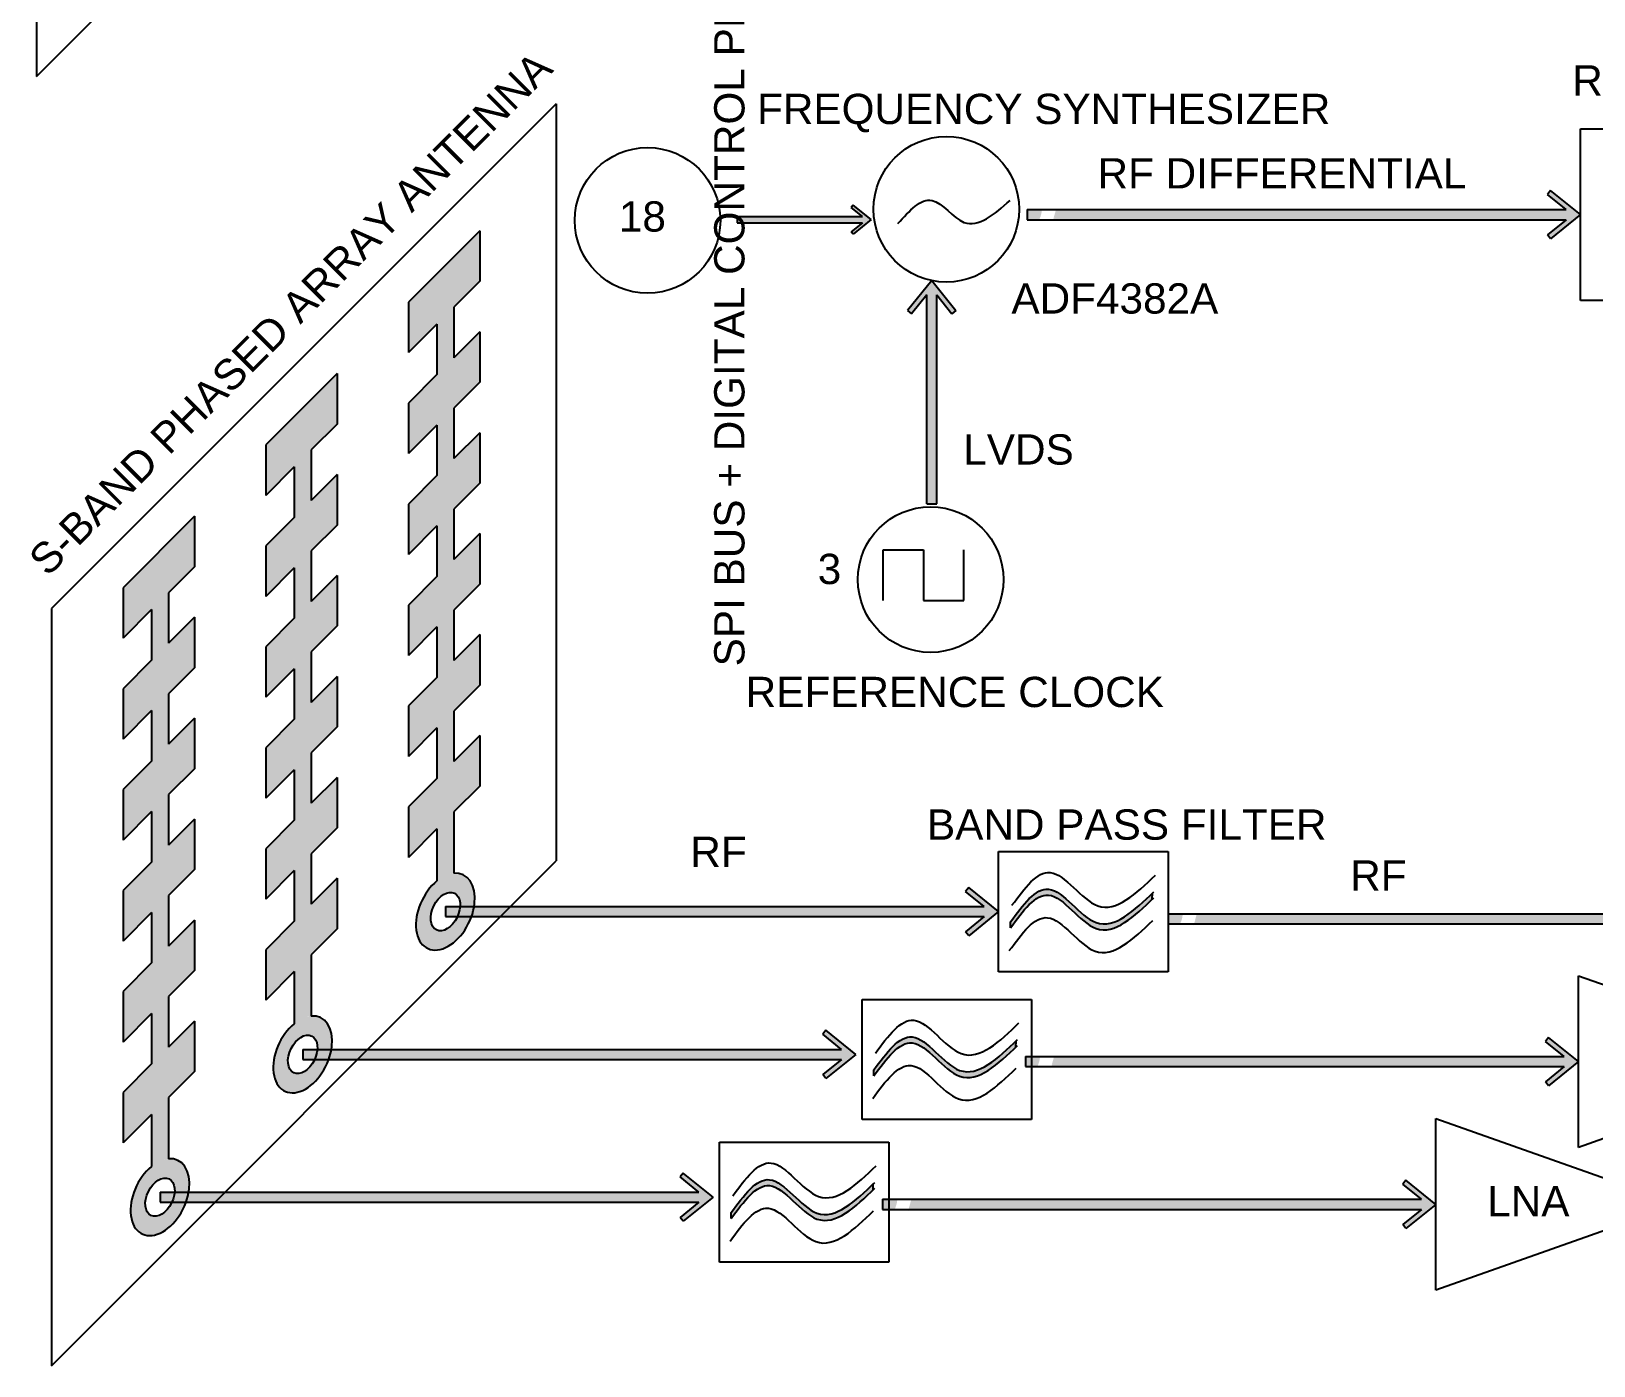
# Model space of a CAD drawing. Header units: millimetres. Extents: x 1966 to 5966, y 1587 to 4387.
# Drawn here: x 2340.7 to 2675.1, y 3259.2 to 3544.8 of the extents above; entities that cross this region are included whole.
import ezdxf

# ---------------------------------------------------------------- set-up
doc = ezdxf.new("R2010")
doc.units = ezdxf.units.MM
doc.layers.add('Part Number', color=10, linetype='Continuous')
doc.layers.add('Protocol', color=210, linetype='Continuous')
doc.styles.get("Standard").update_dxf_attribs({"font": 'arial.ttf'})

msp = doc.modelspace()

# ---------------------------------------------------------------- hatches: boundary and pattern name
h = msp.add_hatch(color=256)
h.dxf.hatch_style = 1
h.paths.add_polyline_path([(2669.24, 3504.46), (2665.21, 3501.21), (2665.89, 3500.37), (2672.3, 3505.54), (2665.89, 3510.7), (2665.21, 3509.86), (2669.24, 3506.62), (2567.86, 3506.62), (2565.7, 3504.46)])
edge = h.paths.add_edge_path()
edge.add_ellipse((2553.89, 3505.54), major_axis=(3.86, 7.85), ratio=0.636095, start_angle=279.8196, end_angle=294.9189, ccw=False)
edge.add_line((2559.47, 3504.46), (2565.7, 3504.46))
edge.add_line((2565.7, 3504.46), (2567.86, 3506.62))
edge.add_line((2567.86, 3506.62), (2560.05, 3506.62))
edge = h.paths.add_edge_path()
edge.add_line((2553.89, 3506.62), (2553.89, 3504.46))
edge.add_line((2553.89, 3504.46), (2556.46, 3504.46))
edge.add_ellipse((2553.89, 3505.54), major_axis=(1.93, 3.92), ratio=0.636095, start_angle=272.1348, end_angle=302.6038)
edge.add_line((2557.04, 3506.62), (2553.89, 3506.62))
h = msp.add_hatch(color=256)
h.dxf.hatch_style = 1
h.paths.add_polyline_path([(2491.82, 3503.82), (2518.63, 3503.82), (2516.21, 3501.87), (2516.62, 3501.37), (2520.46, 3504.47), (2516.62, 3507.57), (2516.21, 3507.06), (2518.63, 3505.12), (2491.82, 3505.12)])
h = msp.add_hatch(color=256)
h.dxf.hatch_style = 1
edge = h.paths.add_edge_path()
edge.add_line((2406.16, 3374.33), (2406.16, 3385.13))
edge.add_line((2406.16, 3385.13), (2400.61, 3379.58))
edge.add_line((2400.61, 3379.58), (2400.61, 3390.38))
edge.add_line((2400.61, 3390.38), (2406.16, 3395.93))
edge.add_line((2406.16, 3395.93), (2406.16, 3406.73))
edge.add_line((2406.16, 3406.73), (2400.61, 3401.18))
edge.add_line((2400.61, 3401.18), (2400.61, 3411.98))
edge.add_line((2400.61, 3411.98), (2406.16, 3417.53))
edge.add_line((2406.16, 3417.53), (2406.16, 3428.33))
edge.add_line((2406.16, 3428.33), (2400.61, 3422.78))
edge.add_line((2400.61, 3422.78), (2400.61, 3433.58))
edge.add_line((2400.61, 3433.58), (2406.16, 3439.13))
edge.add_line((2406.16, 3439.13), (2406.16, 3449.93))
edge.add_line((2406.16, 3449.93), (2400.61, 3444.38))
edge.add_line((2400.61, 3444.38), (2400.61, 3455.18))
edge.add_line((2400.61, 3455.18), (2406.16, 3460.73))
edge.add_line((2406.16, 3460.73), (2406.16, 3471.53))
edge.add_line((2406.16, 3471.53), (2390.89, 3456.26))
edge.add_line((2390.89, 3456.26), (2390.89, 3445.46))
edge.add_line((2390.89, 3445.46), (2397, 3451.57))
edge.add_line((2397, 3451.57), (2397, 3440.77))
edge.add_line((2397, 3440.77), (2390.89, 3434.66))
edge.add_line((2390.89, 3434.66), (2390.89, 3423.86))
edge.add_line((2390.89, 3423.86), (2397, 3429.97))
edge.add_line((2397, 3429.97), (2397, 3419.17))
edge.add_line((2397, 3419.17), (2390.89, 3413.06))
edge.add_line((2390.89, 3413.06), (2390.89, 3402.26))
edge.add_line((2390.89, 3402.26), (2397, 3408.37))
edge.add_line((2397, 3408.37), (2397, 3397.57))
edge.add_line((2397, 3397.57), (2390.89, 3391.46))
edge.add_line((2390.89, 3391.46), (2390.89, 3380.66))
edge.add_line((2390.89, 3380.66), (2397, 3386.77))
edge.add_line((2397, 3386.77), (2397, 3375.97))
edge.add_line((2397, 3375.97), (2390.89, 3369.86))
edge.add_line((2390.89, 3369.86), (2390.89, 3359.06))
edge.add_line((2390.89, 3359.06), (2397, 3365.17))
edge.add_line((2397, 3365.17), (2397, 3354.37))
edge.add_line((2397, 3354.37), (2390.89, 3348.26))
edge.add_line((2390.89, 3348.26), (2390.89, 3337.46))
edge.add_line((2390.89, 3337.46), (2397, 3343.57))
edge.add_line((2397, 3343.57), (2397, 3332.43))
edge.add_ellipse((2398.8, 3325.86), major_axis=(3.86, 7.85), ratio=0.636095, start_angle=54.3521, end_angle=287.3693)
edge.add_line((2404.72, 3325.86), (2401.76, 3325.86))
edge.add_ellipse((2398.8, 3325.86), major_axis=(1.93, 3.92), ratio=0.636095, start_angle=0, end_angle=287.3693, ccw=False)
edge.add_ellipse((2398.8, 3325.86), major_axis=(1.93, 3.92), ratio=0.636095, start_angle=287.3693, end_angle=360, ccw=False)
edge.add_line((2401.76, 3325.86), (2404.72, 3325.86))
edge.add_ellipse((2398.8, 3325.86), major_axis=(3.86, 7.85), ratio=0.636095, start_angle=287.3693, end_angle=381.06)
edge.add_line((2400.61, 3334.06), (2400.61, 3347.18))
edge.add_line((2400.61, 3347.18), (2406.16, 3352.73))
edge.add_line((2406.16, 3352.73), (2406.16, 3363.53))
edge.add_line((2406.16, 3363.53), (2400.61, 3357.98))
edge.add_line((2400.61, 3357.98), (2400.61, 3368.78))
edge.add_line((2400.61, 3368.78), (2406.16, 3374.33))
edge = h.paths.add_edge_path()
edge.add_line((2436.71, 3383.28), (2436.71, 3394.08))
edge.add_line((2436.71, 3394.08), (2431.16, 3388.53))
edge.add_line((2431.16, 3388.53), (2431.16, 3399.33))
edge.add_line((2431.16, 3399.33), (2436.71, 3404.88))
edge.add_line((2436.71, 3404.88), (2436.71, 3415.68))
edge.add_line((2436.71, 3415.68), (2431.16, 3410.13))
edge.add_line((2431.16, 3410.13), (2431.16, 3420.93))
edge.add_line((2431.16, 3420.93), (2436.71, 3426.48))
edge.add_line((2436.71, 3426.48), (2436.71, 3437.28))
edge.add_line((2436.71, 3437.28), (2431.16, 3431.73))
edge.add_line((2431.16, 3431.73), (2431.16, 3442.53))
edge.add_line((2431.16, 3442.53), (2436.71, 3448.08))
edge.add_line((2436.71, 3448.08), (2436.71, 3458.88))
edge.add_line((2436.71, 3458.88), (2431.16, 3453.33))
edge.add_line((2431.16, 3453.33), (2431.16, 3464.13))
edge.add_line((2431.16, 3464.13), (2436.71, 3469.68))
edge.add_line((2436.71, 3469.68), (2436.71, 3480.48))
edge.add_line((2436.71, 3480.48), (2431.16, 3474.93))
edge.add_line((2431.16, 3474.93), (2431.16, 3485.73))
edge.add_line((2431.16, 3485.73), (2436.71, 3491.28))
edge.add_line((2436.71, 3491.28), (2436.71, 3502.08))
edge.add_line((2436.71, 3502.08), (2421.43, 3486.81))
edge.add_line((2421.43, 3486.81), (2421.43, 3476.01))
edge.add_line((2421.43, 3476.01), (2427.54, 3482.12))
edge.add_line((2427.54, 3482.12), (2427.54, 3471.32))
edge.add_line((2427.54, 3471.32), (2421.43, 3465.21))
edge.add_line((2421.43, 3465.21), (2421.43, 3454.41))
edge.add_line((2421.43, 3454.41), (2427.54, 3460.52))
edge.add_line((2427.54, 3460.52), (2427.54, 3449.72))
edge.add_line((2427.54, 3449.72), (2421.43, 3443.61))
edge.add_line((2421.43, 3443.61), (2421.43, 3432.81))
edge.add_line((2421.43, 3432.81), (2427.54, 3438.92))
edge.add_line((2427.54, 3438.92), (2427.54, 3428.12))
edge.add_line((2427.54, 3428.12), (2421.43, 3422.01))
edge.add_line((2421.43, 3422.01), (2421.43, 3411.21))
edge.add_line((2421.43, 3411.21), (2427.54, 3417.32))
edge.add_line((2427.54, 3417.32), (2427.54, 3406.52))
edge.add_line((2427.54, 3406.52), (2421.43, 3400.41))
edge.add_line((2421.43, 3400.41), (2421.43, 3389.61))
edge.add_line((2421.43, 3389.61), (2427.54, 3395.72))
edge.add_line((2427.54, 3395.72), (2427.54, 3384.92))
edge.add_line((2427.54, 3384.92), (2421.43, 3378.81))
edge.add_line((2421.43, 3378.81), (2421.43, 3368.01))
edge.add_line((2421.43, 3368.01), (2427.54, 3374.12))
edge.add_line((2427.54, 3374.12), (2427.54, 3362.97))
edge.add_ellipse((2429.35, 3356.41), major_axis=(3.86, 7.85), ratio=0.636095, start_angle=54.3521, end_angle=287.3693)
edge.add_line((2435.26, 3356.41), (2432.31, 3356.41))
edge.add_ellipse((2429.35, 3356.41), major_axis=(1.93, 3.92), ratio=0.636095, start_angle=0, end_angle=287.3693, ccw=False)
edge.add_ellipse((2429.35, 3356.41), major_axis=(1.93, 3.92), ratio=0.636095, start_angle=287.3693, end_angle=360, ccw=False)
edge.add_line((2432.31, 3356.41), (2435.26, 3356.41))
edge.add_ellipse((2429.35, 3356.41), major_axis=(3.86, 7.85), ratio=0.636095, start_angle=287.3693, end_angle=381.06)
edge.add_line((2431.16, 3364.61), (2431.16, 3377.73))
edge.add_line((2431.16, 3377.73), (2436.71, 3383.28))
h = msp.add_hatch(color=256)
h.dxf.hatch_style = 1
h.paths.add_polyline_path([(2534.53, 3488.37), (2537.77, 3484.34), (2538.61, 3485.02), (2533.45, 3491.43), (2528.28, 3485.02), (2529.12, 3484.34), (2532.37, 3488.37), (2532.37, 3443.68), (2534.53, 3443.68)])
h = msp.add_hatch(color=256)
h.dxf.hatch_style = 1
edge = h.paths.add_edge_path()
edge.add_line((2370.06, 3338.24), (2375.61, 3343.79))
edge.add_line((2375.61, 3343.79), (2375.61, 3354.59))
edge.add_line((2375.61, 3354.59), (2370.06, 3349.04))
edge.add_line((2370.06, 3349.04), (2370.06, 3359.84))
edge.add_line((2370.06, 3359.84), (2375.61, 3365.39))
edge.add_line((2375.61, 3365.39), (2375.61, 3376.19))
edge.add_line((2375.61, 3376.19), (2370.06, 3370.64))
edge.add_line((2370.06, 3370.64), (2370.06, 3381.44))
edge.add_line((2370.06, 3381.44), (2375.61, 3386.99))
edge.add_line((2375.61, 3386.99), (2375.61, 3397.79))
edge.add_line((2375.61, 3397.79), (2370.06, 3392.24))
edge.add_line((2370.06, 3392.24), (2370.06, 3403.04))
edge.add_line((2370.06, 3403.04), (2375.61, 3408.59))
edge.add_line((2375.61, 3408.59), (2375.61, 3419.39))
edge.add_line((2375.61, 3419.39), (2370.06, 3413.84))
edge.add_line((2370.06, 3413.84), (2370.06, 3424.64))
edge.add_line((2370.06, 3424.64), (2375.61, 3430.19))
edge.add_line((2375.61, 3430.19), (2375.61, 3440.99))
edge.add_line((2375.61, 3440.99), (2360.34, 3425.71))
edge.add_line((2360.34, 3425.71), (2360.34, 3414.91))
edge.add_line((2360.34, 3414.91), (2366.45, 3421.02))
edge.add_line((2366.45, 3421.02), (2366.45, 3410.22))
edge.add_line((2366.45, 3410.22), (2360.34, 3404.11))
edge.add_line((2360.34, 3404.11), (2360.34, 3393.31))
edge.add_line((2360.34, 3393.31), (2366.45, 3399.42))
edge.add_line((2366.45, 3399.42), (2366.45, 3388.62))
edge.add_line((2366.45, 3388.62), (2360.34, 3382.51))
edge.add_line((2360.34, 3382.51), (2360.34, 3371.71))
edge.add_line((2360.34, 3371.71), (2366.45, 3377.82))
edge.add_line((2366.45, 3377.82), (2366.45, 3367.02))
edge.add_line((2366.45, 3367.02), (2360.34, 3360.91))
edge.add_line((2360.34, 3360.91), (2360.34, 3350.11))
edge.add_line((2360.34, 3350.11), (2366.45, 3356.22))
edge.add_line((2366.45, 3356.22), (2366.45, 3345.42))
edge.add_line((2366.45, 3345.42), (2360.34, 3339.31))
edge.add_line((2360.34, 3339.31), (2360.34, 3328.51))
edge.add_line((2360.34, 3328.51), (2366.45, 3334.62))
edge.add_line((2366.45, 3334.62), (2366.45, 3323.82))
edge.add_line((2366.45, 3323.82), (2360.34, 3317.71))
edge.add_line((2360.34, 3317.71), (2360.34, 3306.91))
edge.add_line((2360.34, 3306.91), (2366.45, 3313.02))
edge.add_line((2366.45, 3313.02), (2366.45, 3301.88))
edge.add_ellipse((2368.26, 3295.31), major_axis=(3.86, 7.85), ratio=0.636095, start_angle=54.3521, end_angle=287.3693)
edge.add_line((2374.17, 3295.31), (2371.21, 3295.31))
edge.add_ellipse((2368.26, 3295.31), major_axis=(1.93, 3.92), ratio=0.636095, start_angle=0, end_angle=287.3693, ccw=False)
edge.add_ellipse((2368.26, 3295.31), major_axis=(1.93, 3.92), ratio=0.636095, start_angle=287.3693, end_angle=360, ccw=False)
edge.add_line((2371.21, 3295.31), (2374.17, 3295.31))
edge.add_ellipse((2368.26, 3295.31), major_axis=(3.86, 7.85), ratio=0.636095, start_angle=287.3693, end_angle=381.06)
edge.add_line((2370.06, 3303.52), (2370.06, 3316.64))
edge.add_line((2370.06, 3316.64), (2375.61, 3322.19))
edge.add_line((2375.61, 3322.19), (2375.61, 3332.99))
edge.add_line((2375.61, 3332.99), (2370.06, 3327.44))
edge.add_line((2370.06, 3327.44), (2370.06, 3338.24))
edge = h.paths.add_edge_path()
edge.add_line((2390.89, 3348.26), (2390.89, 3337.46))
edge.add_line((2390.89, 3337.46), (2397, 3343.57))
edge.add_line((2397, 3343.57), (2397, 3332.43))
edge.add_ellipse((2398.8, 3325.86), major_axis=(3.86, 7.85), ratio=0.636095, start_angle=54.3521, end_angle=287.3693)
edge.add_line((2404.72, 3325.86), (2401.76, 3325.86))
edge.add_ellipse((2398.8, 3325.86), major_axis=(1.93, 3.92), ratio=0.636095, start_angle=0, end_angle=287.3693, ccw=False)
edge.add_ellipse((2398.8, 3325.86), major_axis=(1.93, 3.92), ratio=0.636095, start_angle=287.3693, end_angle=360, ccw=False)
edge.add_line((2401.76, 3325.86), (2404.72, 3325.86))
edge.add_ellipse((2398.8, 3325.86), major_axis=(3.86, 7.85), ratio=0.636095, start_angle=287.3693, end_angle=381.06)
edge.add_line((2400.61, 3334.06), (2400.61, 3347.18))
edge.add_line((2400.61, 3347.18), (2406.16, 3352.73))
edge.add_line((2406.16, 3352.73), (2406.16, 3363.53))
edge.add_line((2406.16, 3363.53), (2400.61, 3357.98))
edge.add_line((2400.61, 3357.98), (2400.61, 3368.78))
edge.add_line((2400.61, 3368.78), (2406.16, 3374.33))
edge.add_line((2406.16, 3374.33), (2406.16, 3385.13))
edge.add_line((2406.16, 3385.13), (2400.61, 3379.58))
edge.add_line((2400.61, 3379.58), (2400.61, 3390.38))
edge.add_line((2400.61, 3390.38), (2406.16, 3395.93))
edge.add_line((2406.16, 3395.93), (2406.16, 3406.73))
edge.add_line((2406.16, 3406.73), (2400.61, 3401.18))
edge.add_line((2400.61, 3401.18), (2400.61, 3411.98))
edge.add_line((2400.61, 3411.98), (2406.16, 3417.53))
edge.add_line((2406.16, 3417.53), (2406.16, 3428.33))
edge.add_line((2406.16, 3428.33), (2400.61, 3422.78))
edge.add_line((2400.61, 3422.78), (2400.61, 3433.58))
edge.add_line((2400.61, 3433.58), (2406.16, 3439.13))
edge.add_line((2406.16, 3439.13), (2406.16, 3449.93))
edge.add_line((2406.16, 3449.93), (2400.61, 3444.38))
edge.add_line((2400.61, 3444.38), (2400.61, 3455.18))
edge.add_line((2400.61, 3455.18), (2406.16, 3460.73))
edge.add_line((2406.16, 3460.73), (2406.16, 3471.53))
edge.add_line((2406.16, 3471.53), (2390.89, 3456.26))
edge.add_line((2390.89, 3456.26), (2390.89, 3445.46))
edge.add_line((2390.89, 3445.46), (2397, 3451.57))
edge.add_line((2397, 3451.57), (2397, 3440.77))
edge.add_line((2397, 3440.77), (2390.89, 3434.66))
edge.add_line((2390.89, 3434.66), (2390.89, 3423.86))
edge.add_line((2390.89, 3423.86), (2397, 3429.97))
edge.add_line((2397, 3429.97), (2397, 3419.17))
edge.add_line((2397, 3419.17), (2390.89, 3413.06))
edge.add_line((2390.89, 3413.06), (2390.89, 3402.26))
edge.add_line((2390.89, 3402.26), (2397, 3408.37))
edge.add_line((2397, 3408.37), (2397, 3397.57))
edge.add_line((2397, 3397.57), (2390.89, 3391.46))
edge.add_line((2390.89, 3391.46), (2390.89, 3380.66))
edge.add_line((2390.89, 3380.66), (2397, 3386.77))
edge.add_line((2397, 3386.77), (2397, 3375.97))
edge.add_line((2397, 3375.97), (2390.89, 3369.86))
edge.add_line((2390.89, 3369.86), (2390.89, 3359.06))
edge.add_line((2390.89, 3359.06), (2397, 3365.17))
edge.add_line((2397, 3365.17), (2397, 3354.37))
edge.add_line((2397, 3354.37), (2390.89, 3348.26))
h = msp.add_hatch(color=256)
h.dxf.hatch_style = 1
edge = h.paths.add_edge_path()
edge.add_spline(control_points=[(2550.28, 3352.92), (2552.97, 3356.58), (2558.76, 3364.45), (2568.8, 3347.99), (2576.57, 3355.16), (2580.64, 3359.05)], knot_values=[0, 0, 0, 0, 357.115738, 767.845973, 1217.940205, 1217.940205, 1217.940205, 1217.940205], degree=3, periodic=0)
edge.add_line((2580.64, 3359.05), (2580.7, 3360.37))
edge.add_spline(control_points=[(2580.7, 3360.37), (2576.61, 3356.46), (2568.82, 3349.23), (2558.76, 3365.72), (2552.97, 3357.85), (2550.28, 3354.19)], knot_values=[0, 0, 0, 0, 452.11498, 862.845214, 1219.960953, 1219.960953, 1219.960953, 1219.960953], degree=3, periodic=0)
edge.add_line((2550.28, 3354.19), (2550.28, 3352.92))
h = msp.add_hatch(color=256)
h.dxf.hatch_style = 1
h.paths.add_polyline_path([(2544.69, 3355.33), (2540.67, 3352.08), (2541.35, 3351.24), (2547.75, 3356.41), (2541.35, 3361.57), (2540.67, 3360.73), (2544.69, 3357.49), (2443.31, 3357.49), (2441.15, 3355.33)])
edge = h.paths.add_edge_path()
edge.add_ellipse((2429.35, 3356.41), major_axis=(3.86, 7.85), ratio=0.636095, start_angle=279.8196, end_angle=294.9189, ccw=False)
edge.add_line((2434.92, 3355.33), (2441.15, 3355.33))
edge.add_line((2441.15, 3355.33), (2443.31, 3357.49))
edge.add_line((2443.31, 3357.49), (2435.5, 3357.49))
edge = h.paths.add_edge_path()
edge.add_line((2429.35, 3357.49), (2429.35, 3355.33))
edge.add_line((2429.35, 3355.33), (2431.91, 3355.33))
edge.add_ellipse((2429.35, 3356.41), major_axis=(1.93, 3.92), ratio=0.636095, start_angle=272.1348, end_angle=302.6038)
edge.add_line((2432.49, 3357.49), (2429.35, 3357.49))
h = msp.add_hatch(color=256)
h.dxf.hatch_style = 1
h.paths.add_polyline_path([(2699.38, 3353.78), (2695.35, 3350.54), (2696.03, 3349.7), (2702.44, 3354.86), (2696.03, 3360.03), (2695.35, 3359.19), (2699.38, 3355.94), (2598, 3355.94), (2595.84, 3353.78)])
edge = h.paths.add_edge_path()
edge.add_ellipse((2584.04, 3354.86), major_axis=(3.86, 7.85), ratio=0.636095, start_angle=279.8196, end_angle=294.9189, ccw=False)
edge.add_line((2589.61, 3353.78), (2595.84, 3353.78))
edge.add_line((2595.84, 3353.78), (2598, 3355.94))
edge.add_line((2598, 3355.94), (2590.19, 3355.94))
edge = h.paths.add_edge_path()
edge.add_line((2584.04, 3355.94), (2584.04, 3353.78))
edge.add_line((2584.04, 3353.78), (2586.6, 3353.78))
edge.add_ellipse((2584.04, 3354.86), major_axis=(1.93, 3.92), ratio=0.636095, start_angle=272.1348, end_angle=302.6038)
edge.add_line((2587.18, 3355.94), (2584.04, 3355.94))
h = msp.add_hatch(color=256)
h.dxf.hatch_style = 1
edge = h.paths.add_edge_path()
edge.add_spline(control_points=[(2521.07, 3321.29), (2523.76, 3324.95), (2529.55, 3332.82), (2539.59, 3316.36), (2547.36, 3323.53), (2551.43, 3327.42)], knot_values=[0, 0, 0, 0, 357.115738, 767.845973, 1217.940205, 1217.940205, 1217.940205, 1217.940205], degree=3, periodic=0)
edge.add_line((2551.43, 3327.42), (2551.49, 3328.74))
edge.add_spline(control_points=[(2551.49, 3328.74), (2547.4, 3324.84), (2539.61, 3317.61), (2529.55, 3334.09), (2523.76, 3326.22), (2521.07, 3322.56)], knot_values=[0, 0, 0, 0, 452.11498, 862.845214, 1219.960953, 1219.960953, 1219.960953, 1219.960953], degree=3, periodic=0)
edge.add_line((2521.07, 3322.56), (2521.07, 3321.29))
h = msp.add_hatch(color=256)
h.dxf.hatch_style = 1
h.paths.add_polyline_path([(2514.15, 3324.78), (2510.12, 3321.54), (2510.8, 3320.69), (2517.21, 3325.86), (2510.8, 3331.02), (2510.12, 3330.18), (2514.15, 3326.94), (2412.76, 3326.94), (2410.6, 3324.78)])
edge = h.paths.add_edge_path()
edge.add_ellipse((2398.8, 3325.86), major_axis=(3.86, 7.85), ratio=0.636095, start_angle=279.8196, end_angle=294.9189, ccw=False)
edge.add_line((2404.38, 3324.78), (2410.6, 3324.78))
edge.add_line((2410.6, 3324.78), (2412.76, 3326.94))
edge.add_line((2412.76, 3326.94), (2404.95, 3326.94))
edge = h.paths.add_edge_path()
edge.add_line((2398.8, 3326.94), (2398.8, 3324.78))
edge.add_line((2398.8, 3324.78), (2401.37, 3324.78))
edge.add_ellipse((2398.8, 3325.86), major_axis=(1.93, 3.92), ratio=0.636095, start_angle=272.1348, end_angle=302.6038)
edge.add_line((2401.94, 3326.94), (2398.8, 3326.94))
h = msp.add_hatch(color=256)
h.dxf.hatch_style = 1
h.paths.add_polyline_path([(2668.83, 3323.24), (2664.81, 3319.99), (2665.48, 3319.15), (2671.89, 3324.32), (2665.48, 3329.48), (2664.81, 3328.64), (2668.83, 3325.4), (2567.45, 3325.4), (2565.29, 3323.24)])
edge = h.paths.add_edge_path()
edge.add_ellipse((2553.49, 3324.32), major_axis=(3.86, 7.85), ratio=0.636095, start_angle=279.8196, end_angle=294.9189, ccw=False)
edge.add_line((2559.06, 3323.24), (2565.29, 3323.24))
edge.add_line((2565.29, 3323.24), (2567.45, 3325.4))
edge.add_line((2567.45, 3325.4), (2559.64, 3325.4))
edge = h.paths.add_edge_path()
edge.add_line((2553.49, 3325.4), (2553.49, 3323.24))
edge.add_line((2553.49, 3323.24), (2556.05, 3323.24))
edge.add_ellipse((2553.49, 3324.32), major_axis=(1.93, 3.92), ratio=0.636095, start_angle=272.1348, end_angle=302.6038)
edge.add_line((2556.63, 3325.4), (2553.49, 3325.4))
h = msp.add_hatch(color=256)
h.dxf.hatch_style = 1
edge = h.paths.add_edge_path()
edge.add_spline(control_points=[(2490.52, 3290.74), (2493.22, 3294.4), (2499.01, 3302.27), (2509.05, 3285.82), (2516.82, 3292.99), (2520.89, 3296.88)], knot_values=[0, 0, 0, 0, 357.115738, 767.845973, 1217.940205, 1217.940205, 1217.940205, 1217.940205], degree=3, periodic=0)
edge.add_line((2520.89, 3296.88), (2520.94, 3298.2))
edge.add_spline(control_points=[(2520.94, 3298.2), (2516.85, 3294.29), (2509.06, 3287.06), (2499.01, 3303.54), (2493.22, 3295.67), (2490.52, 3292.01)], knot_values=[0, 0, 0, 0, 452.11498, 862.845214, 1219.960953, 1219.960953, 1219.960953, 1219.960953], degree=3, periodic=0)
edge.add_line((2490.52, 3292.01), (2490.52, 3290.74))
h = msp.add_hatch(color=256)
h.dxf.hatch_style = 1
h.paths.add_polyline_path([(2483.6, 3294.23), (2479.57, 3290.99), (2480.25, 3290.15), (2486.66, 3295.31), (2480.25, 3300.48), (2479.57, 3299.64), (2483.6, 3296.39), (2382.22, 3296.39), (2380.06, 3294.23)])
edge = h.paths.add_edge_path()
edge.add_ellipse((2368.26, 3295.31), major_axis=(3.86, 7.85), ratio=0.636095, start_angle=279.8196, end_angle=294.9189, ccw=False)
edge.add_line((2373.83, 3294.23), (2380.06, 3294.23))
edge.add_line((2380.06, 3294.23), (2382.22, 3296.39))
edge.add_line((2382.22, 3296.39), (2374.41, 3296.39))
edge = h.paths.add_edge_path()
edge.add_line((2368.26, 3296.39), (2368.26, 3294.23))
edge.add_line((2368.26, 3294.23), (2370.82, 3294.23))
edge.add_ellipse((2368.26, 3295.31), major_axis=(1.93, 3.92), ratio=0.636095, start_angle=272.1348, end_angle=302.6038)
edge.add_line((2371.4, 3296.39), (2368.26, 3296.39))
h = msp.add_hatch(color=256)
h.dxf.hatch_style = 1
h.paths.add_polyline_path([(2638.28, 3292.69), (2634.26, 3289.45), (2634.94, 3288.61), (2641.34, 3293.77), (2634.94, 3298.94), (2634.26, 3298.09), (2638.28, 3294.85), (2536.9, 3294.85), (2534.74, 3292.69)])
edge = h.paths.add_edge_path()
edge.add_ellipse((2522.94, 3293.77), major_axis=(3.86, 7.85), ratio=0.636095, start_angle=279.8196, end_angle=294.9189, ccw=False)
edge.add_line((2528.52, 3292.69), (2534.74, 3292.69))
edge.add_line((2534.74, 3292.69), (2536.9, 3294.85))
edge.add_line((2536.9, 3294.85), (2529.09, 3294.85))
edge = h.paths.add_edge_path()
edge.add_line((2522.94, 3294.85), (2522.94, 3292.69))
edge.add_line((2522.94, 3292.69), (2525.51, 3292.69))
edge.add_ellipse((2522.94, 3293.77), major_axis=(1.93, 3.92), ratio=0.636095, start_angle=272.1348, end_angle=302.6038)
edge.add_line((2526.08, 3294.85), (2522.94, 3294.85))

# ---------------------------------------------------------------- linework, layer by layer
for p, q in [((2341.84, 3697.12), (2341.84, 3535.12)), ((2341.84, 3535.12), (2449.84, 3643.12)), ((2453.07, 3529.24), (2345.07, 3421.24)), ((2453.07, 3529.24), (2453.07, 3367.24)), ((2672.3, 3523.9), (2724.14, 3523.9)), ((2672.3, 3487.18), (2672.3, 3523.9)), ((2665.89, 3510.7), (2665.21, 3509.86)), ((2669.24, 3506.62), (2665.21, 3509.86)), ((2672.3, 3505.54), (2665.89, 3510.7)), ((2491.82, 3505.12), (2518.63, 3505.12)), ((2491.82, 3505.12), (2491.82, 3503.82)), ((2516.62, 3507.57), (2516.21, 3507.06)), ((2518.63, 3505.12), (2516.21, 3507.06)), ((2520.46, 3504.47), (2516.62, 3507.57)), ((2553.89, 3506.62), (2669.24, 3506.62)), ((2553.89, 3506.62), (2553.89, 3504.46)), ((2672.3, 3505.54), (2665.89, 3500.37)), ((2436.71, 3502.08), (2421.43, 3486.81)), ((2436.71, 3502.08), (2436.71, 3491.28)), ((2491.82, 3503.82), (2518.63, 3503.82)), ((2518.63, 3503.82), (2516.21, 3501.87)), ((2516.62, 3501.37), (2516.21, 3501.87)), ((2520.46, 3504.47), (2516.62, 3501.37)), ((2553.89, 3504.46), (2669.24, 3504.46)), ((2669.24, 3504.46), (2665.21, 3501.21)), ((2665.89, 3500.37), (2665.21, 3501.21)), ((2436.71, 3491.28), (2431.16, 3485.73)), ((2533.45, 3491.43), (2528.28, 3485.02)), ((2532.37, 3488.37), (2529.12, 3484.34)), ((2532.37, 3443.68), (2532.37, 3488.37)), ((2533.45, 3491.43), (2538.61, 3485.02)), ((2534.53, 3443.68), (2534.53, 3488.37)), ((2534.53, 3488.37), (2537.77, 3484.34)), ((2421.43, 3486.81), (2421.43, 3476.01)), ((2421.43, 3486.81), (2421.43, 3476.01)), ((2431.16, 3485.73), (2431.16, 3474.93)), ((2528.28, 3485.02), (2529.12, 3484.34)), ((2538.61, 3485.02), (2537.77, 3484.34)), ((2724.14, 3487.18), (2672.3, 3487.18)), ((2427.54, 3482.12), (2421.43, 3476.01)), ((2427.54, 3482.12), (2427.54, 3471.32)), ((2436.71, 3480.48), (2431.16, 3474.93)), ((2436.71, 3480.48), (2436.71, 3469.68)), ((2406.16, 3471.53), (2390.89, 3456.26)), ((2406.16, 3471.53), (2406.16, 3460.73)), ((2427.54, 3471.32), (2421.43, 3465.21)), ((2436.71, 3469.68), (2431.16, 3464.13)), ((2421.43, 3465.21), (2421.43, 3454.41)), ((2431.16, 3464.13), (2431.16, 3453.33)), ((2406.16, 3460.73), (2400.61, 3455.18)), ((2427.54, 3460.52), (2421.43, 3454.41)), ((2427.54, 3460.52), (2427.54, 3449.72)), ((2436.71, 3458.88), (2431.16, 3453.33)), ((2436.71, 3458.88), (2436.71, 3448.08)), ((2390.89, 3456.26), (2390.89, 3445.46)), ((2390.89, 3456.26), (2390.89, 3445.46)), ((2400.61, 3455.18), (2400.61, 3444.38)), ((2397, 3451.57), (2390.89, 3445.46)), ((2397, 3451.57), (2397, 3440.77)), ((2406.16, 3449.93), (2400.61, 3444.38)), ((2406.16, 3449.93), (2406.16, 3439.13)), ((2427.54, 3449.72), (2421.43, 3443.61)), ((2436.71, 3448.08), (2431.16, 3442.53)), ((2421.43, 3443.61), (2421.43, 3432.81)), ((2431.16, 3442.53), (2431.16, 3431.73)), ((2532.37, 3443.68), (2534.53, 3443.68)), ((2375.61, 3440.99), (2360.34, 3425.71)), ((2375.61, 3440.99), (2375.61, 3430.19)), ((2397, 3440.77), (2390.89, 3434.66)), ((2406.16, 3439.13), (2400.61, 3433.58)), ((2427.54, 3438.92), (2421.43, 3432.81)), ((2427.54, 3438.92), (2427.54, 3428.12)), ((2436.71, 3437.28), (2431.16, 3431.73)), ((2436.71, 3437.28), (2436.71, 3426.48)), ((2390.89, 3434.66), (2390.89, 3423.86)), ((2400.61, 3433.58), (2400.61, 3422.78)), ((2523.04, 3423), (2523.04, 3433.8)), ((2523.04, 3433.8), (2531.68, 3433.8)), ((2531.68, 3433.8), (2531.68, 3423)), ((2540.32, 3423), (2540.32, 3433.8)), ((2375.61, 3430.19), (2370.06, 3424.64)), ((2397, 3429.97), (2390.89, 3423.86)), ((2397, 3429.97), (2397, 3419.17)), ((2406.16, 3428.33), (2400.61, 3422.78)), ((2406.16, 3428.33), (2406.16, 3417.53)), ((2427.54, 3428.12), (2421.43, 3422.01)), ((2360.34, 3425.71), (2360.34, 3414.91)), ((2436.71, 3426.48), (2431.16, 3420.93)), ((2370.06, 3424.64), (2370.06, 3413.84)), ((2421.43, 3422.01), (2421.43, 3411.21)), ((2531.68, 3423), (2540.32, 3423)), ((2345.07, 3421.24), (2345.07, 3259.24)), ((2366.45, 3421.02), (2360.34, 3414.91)), ((2366.45, 3421.02), (2366.45, 3410.22)), ((2375.61, 3419.39), (2370.06, 3413.84)), ((2375.61, 3419.39), (2375.61, 3408.59)), ((2397, 3419.17), (2390.89, 3413.06)), ((2431.16, 3420.93), (2431.16, 3410.13)), ((2406.16, 3417.53), (2400.61, 3411.98)), ((2427.54, 3417.32), (2421.43, 3411.21)), ((2427.54, 3417.32), (2427.54, 3406.52)), ((2436.71, 3415.68), (2431.16, 3410.13)), ((2436.71, 3415.68), (2436.71, 3404.88)), ((2390.89, 3413.06), (2390.89, 3402.26)), ((2400.61, 3411.98), (2400.61, 3401.18)), ((2366.45, 3410.22), (2360.34, 3404.11)), ((2375.61, 3408.59), (2370.06, 3403.04)), ((2397, 3408.37), (2390.89, 3402.26)), ((2397, 3408.37), (2397, 3397.57)), ((2406.16, 3406.73), (2400.61, 3401.18)), ((2406.16, 3406.73), (2406.16, 3395.93)), ((2427.54, 3406.52), (2421.43, 3400.41)), ((2436.71, 3404.88), (2431.16, 3399.33)), ((2360.34, 3404.11), (2360.34, 3393.31)), ((2370.06, 3403.04), (2370.06, 3392.24)), ((2366.45, 3399.42), (2360.34, 3393.31)), ((2366.45, 3399.42), (2366.45, 3388.62)), ((2421.43, 3400.41), (2421.43, 3389.61)), ((2431.16, 3399.33), (2431.16, 3388.53)), ((2375.61, 3397.79), (2370.06, 3392.24)), ((2375.61, 3397.79), (2375.61, 3386.99)), ((2397, 3397.57), (2390.89, 3391.46)), ((2406.16, 3395.93), (2400.61, 3390.38)), ((2427.54, 3395.72), (2421.43, 3389.61)), ((2427.54, 3395.72), (2427.54, 3384.92)), ((2390.89, 3391.46), (2390.89, 3380.66)), ((2436.71, 3394.08), (2431.16, 3388.53)), ((2436.71, 3394.08), (2436.71, 3383.28)), ((2366.45, 3388.62), (2360.34, 3382.51)), ((2400.61, 3390.38), (2400.61, 3379.58)), ((2375.61, 3386.99), (2370.06, 3381.44)), ((2397, 3386.77), (2390.89, 3380.66)), ((2397, 3386.77), (2397, 3375.97)), ((2406.16, 3385.13), (2400.61, 3379.58)), ((2406.16, 3385.13), (2406.16, 3374.33)), ((2427.54, 3384.92), (2421.43, 3378.81)), ((2360.34, 3382.51), (2360.34, 3371.71)), ((2370.06, 3381.44), (2370.06, 3370.64)), ((2436.71, 3383.28), (2431.16, 3377.73)), ((2421.43, 3378.81), (2421.43, 3368.01)), ((2366.45, 3377.82), (2360.34, 3371.71)), ((2366.45, 3377.82), (2366.45, 3367.02)), ((2375.61, 3376.19), (2370.06, 3370.64)), ((2375.61, 3376.19), (2375.61, 3365.39)), ((2397, 3375.97), (2390.89, 3369.86)), ((2431.16, 3377.73), (2431.16, 3364.61)), ((2406.16, 3374.33), (2400.61, 3368.78)), ((2427.54, 3374.12), (2421.43, 3368.01)), ((2427.54, 3374.12), (2427.54, 3362.97)), ((2390.89, 3369.86), (2390.89, 3359.06)), ((2400.61, 3368.78), (2400.61, 3357.98)), ((2547.75, 3369.26), (2584.04, 3369.26)), ((2547.75, 3343.55), (2547.75, 3369.26)), ((2584.04, 3369.26), (2584.04, 3343.55)), ((2345.07, 3259.24), (2453.07, 3367.24)), ((2366.45, 3367.02), (2360.34, 3360.91)), ((2375.61, 3365.39), (2370.06, 3359.84)), ((2397, 3365.17), (2390.89, 3359.06)), ((2397, 3365.17), (2397, 3354.37)), ((2406.16, 3363.53), (2400.61, 3357.98)), ((2406.16, 3363.53), (2406.16, 3352.73)), ((2541.35, 3361.57), (2540.67, 3360.73)), ((2547.75, 3356.41), (2541.35, 3361.57)), ((2360.34, 3360.91), (2360.34, 3350.11)), ((2370.06, 3359.84), (2370.06, 3349.04)), ((2544.69, 3357.49), (2540.67, 3360.73)), ((2580.64, 3359.05), (2580.7, 3360.37)), ((2366.45, 3356.22), (2360.34, 3350.11)), ((2366.45, 3356.22), (2366.45, 3345.42)), ((2375.61, 3354.59), (2370.06, 3349.04)), ((2375.61, 3354.59), (2375.61, 3343.79)), ((2429.35, 3357.49), (2544.69, 3357.49)), ((2429.35, 3357.49), (2429.35, 3355.33)), ((2429.35, 3355.33), (2544.69, 3355.33)), ((2544.69, 3355.33), (2540.67, 3352.08)), ((2547.75, 3356.41), (2541.35, 3351.24)), ((2584.04, 3355.94), (2699.38, 3355.94)), ((2584.04, 3355.94), (2584.04, 3353.78)), ((2397, 3354.37), (2390.89, 3348.26)), ((2406.16, 3352.73), (2400.61, 3347.18)), ((2541.35, 3351.24), (2540.67, 3352.08)), ((2550.28, 3352.92), (2550.28, 3354.19)), ((2584.04, 3353.78), (2699.38, 3353.78)), ((2390.89, 3348.26), (2390.89, 3337.46)), ((2366.45, 3345.42), (2360.34, 3339.31)), ((2400.61, 3347.18), (2400.61, 3334.06)), ((2375.61, 3343.79), (2370.06, 3338.24)), ((2397, 3343.57), (2390.89, 3337.46)), ((2397, 3343.57), (2397, 3332.43)), ((2584.04, 3343.55), (2547.75, 3343.55)), ((2671.89, 3342.68), (2723.73, 3324.32)), ((2671.89, 3305.96), (2671.89, 3342.68)), ((2360.34, 3339.31), (2360.34, 3328.51)), ((2370.06, 3338.24), (2370.06, 3327.44)), ((2366.45, 3334.62), (2360.34, 3328.51)), ((2366.45, 3334.62), (2366.45, 3323.82)), ((2518.55, 3337.63), (2554.83, 3337.63)), ((2518.55, 3311.93), (2518.55, 3337.63)), ((2554.83, 3337.63), (2554.83, 3311.93)), ((2375.61, 3332.99), (2370.06, 3327.44)), ((2375.61, 3332.99), (2375.61, 3322.19)), ((2510.8, 3331.02), (2510.12, 3330.18)), ((2514.15, 3326.94), (2510.12, 3330.18)), ((2517.21, 3325.86), (2510.8, 3331.02)), ((2551.43, 3327.42), (2551.49, 3328.74)), ((2665.48, 3329.48), (2664.81, 3328.64)), ((2668.83, 3325.4), (2664.81, 3328.64)), ((2671.89, 3324.32), (2665.48, 3329.48)), ((2398.8, 3326.94), (2514.15, 3326.94)), ((2398.8, 3326.94), (2398.8, 3324.78)), ((2398.8, 3324.78), (2514.15, 3324.78)), ((2514.15, 3324.78), (2510.12, 3321.54)), ((2517.21, 3325.86), (2510.8, 3320.69)), ((2553.49, 3325.4), (2668.83, 3325.4)), ((2553.49, 3325.4), (2553.49, 3323.24)), ((2366.45, 3323.82), (2360.34, 3317.71)), ((2375.61, 3322.19), (2370.06, 3316.64)), ((2510.8, 3320.69), (2510.12, 3321.54)), ((2521.07, 3321.29), (2521.07, 3322.56)), ((2553.49, 3323.24), (2668.83, 3323.24)), ((2668.83, 3323.24), (2664.81, 3319.99)), ((2671.89, 3324.32), (2665.48, 3319.15)), ((2723.73, 3324.32), (2671.89, 3305.96)), ((2360.34, 3317.71), (2360.34, 3306.91)), ((2665.48, 3319.15), (2664.81, 3319.99)), ((2370.06, 3316.64), (2370.06, 3303.52)), ((2366.45, 3313.02), (2360.34, 3306.91)), ((2366.45, 3313.02), (2366.45, 3301.88)), ((2554.83, 3311.93), (2518.55, 3311.93)), ((2641.34, 3312.13), (2693.18, 3293.77)), ((2641.34, 3275.41), (2641.34, 3312.13)), ((2488, 3307.08), (2524.29, 3307.08)), ((2488, 3281.38), (2488, 3307.08)), ((2524.29, 3307.08), (2524.29, 3281.38)), ((2480.25, 3300.48), (2479.57, 3299.64)), ((2483.6, 3296.39), (2479.57, 3299.64)), ((2486.66, 3295.31), (2480.25, 3300.48)), ((2520.89, 3296.88), (2520.94, 3298.2)), ((2634.94, 3298.94), (2634.26, 3298.09)), ((2638.28, 3294.85), (2634.26, 3298.09)), ((2641.34, 3293.77), (2634.94, 3298.94)), ((2368.26, 3296.39), (2483.6, 3296.39)), ((2368.26, 3296.39), (2368.26, 3294.23)), ((2486.66, 3295.31), (2480.25, 3290.15)), ((2522.94, 3294.85), (2638.28, 3294.85)), ((2522.94, 3294.85), (2522.94, 3292.69)), ((2368.26, 3294.23), (2483.6, 3294.23)), ((2483.6, 3294.23), (2479.57, 3290.99)), ((2480.25, 3290.15), (2479.57, 3290.99)), ((2490.52, 3290.74), (2490.52, 3292.01)), ((2522.94, 3292.69), (2638.28, 3292.69)), ((2638.28, 3292.69), (2634.26, 3289.45)), ((2641.34, 3293.77), (2634.94, 3288.61)), ((2693.18, 3293.77), (2641.34, 3275.41)), ((2634.94, 3288.61), (2634.26, 3289.45)), ((2524.29, 3281.38), (2488, 3281.38))]:
    msp.add_line(p, q)
for centre in [(2536.57, 3506.69), (2472.62, 3504.3), (2533.21, 3427.44)]:
    msp.add_circle(centre, 15.58)
for centre in [(2429.35, 3356.41), (2398.8, 3325.86), (2368.26, 3295.31)]:
    msp.add_ellipse(centre, major_axis=(3.86, 7.85), ratio=0.636095, start_param=0.948624, end_param=6.650752)
for centre in [(2429.35, 3356.41), (2398.8, 3325.86), (2368.26, 3295.31)]:
    msp.add_ellipse(centre, major_axis=(1.93, 3.92), ratio=0.636095)
for points in [[(2526.21, 3503.65), (2533.51, 3508.59), (2540.34, 3503.89), (2550.24, 3508.59)], [(2550.62, 3357.76), (2558.82, 3364.79), (2568.98, 3357.65), (2581.33, 3364.22)], [(2550.28, 3354.19), (2558.47, 3361.22), (2568.63, 3354.07), (2580.98, 3360.64)], [(2550.28, 3352.92), (2558.47, 3359.95), (2568.63, 3352.8), (2580.98, 3359.38)], [(2550.05, 3348.08), (2558.24, 3355.11), (2568.4, 3347.96), (2580.75, 3354.53)], [(2521.42, 3326.13), (2529.61, 3333.17), (2539.77, 3326.02), (2552.12, 3332.59)], [(2521.07, 3322.56), (2529.27, 3329.59), (2539.42, 3322.44), (2551.77, 3329.02)], [(2521.07, 3321.29), (2529.27, 3328.32), (2539.42, 3321.18), (2551.77, 3327.75)], [(2520.84, 3316.45), (2529.03, 3323.48), (2539.19, 3316.33), (2551.54, 3322.91)], [(2490.87, 3295.59), (2499.06, 3302.62), (2509.22, 3295.47), (2521.57, 3302.04)], [(2490.52, 3292.01), (2498.72, 3299.05), (2508.88, 3291.9), (2521.23, 3298.47)], [(2490.52, 3290.74), (2498.72, 3297.78), (2508.88, 3290.63), (2521.23, 3297.2)], [(2490.29, 3285.9), (2498.49, 3292.94), (2508.64, 3285.79), (2521, 3292.36)]]:
    msp.add_spline(points, degree=3)

# ---------------------------------------------------------------- texts
at = {"insert": (2339.64, 3432.47), "char_height": 6.48, "attachment_point": 1, "rotation": 45}
msp.add_mtext_dynamic_manual_height_columns('S-BAND PHASED ARRAY ANTENNA', width=722.5664, gutter_width=12.5, heights=[0], dxfattribs=at)
at = {"char_height": 6.48, "attachment_point": 1}
for s, width, insert in [('RF TRANSFORMER', 679.412, (2670.54, 3537.51)), ('FREQUENCY SYNTHESIZER', 651.7188, (2496.05, 3531.4)), ('18', 463.5656, (2466.48, 3508.39)), ('3', 463.5656, (2509.04, 3432.97)), ('REFERENCE CLOCK', 490.8342, (2493.62, 3406.65)), ('BAND PASS FILTER', 529.2017, (2532.43, 3378.28)), ('LNA', 145.043, (2652.34, 3297.67))]:
    msp.add_mtext_dynamic_manual_height_columns(s, width=width, gutter_width=12.5, heights=[0], dxfattribs=dict(at, insert=insert))
at = {"layer": 'Part Number', "insert": (2550.5, 3490.85), "char_height": 6.48, "attachment_point": 1}
msp.add_mtext_dynamic_manual_height_columns('ADF4382A', width=798.0646, gutter_width=12.5, heights=[0], dxfattribs=at)
at = {"layer": 'Protocol', "insert": (2486.88, 3408.88), "char_height": 6.48, "attachment_point": 1, "rotation": 90}
msp.add_mtext_dynamic_manual_height_columns('SPI BUS + DIGITAL CONTROL PINS', width=700.8858, gutter_width=12.5, heights=[0], dxfattribs=at)
at = {"layer": 'Protocol', "char_height": 6.48, "attachment_point": 1}
for s, insert in [('RF DIFFERENTIAL', (2568.93, 3517.62)), ('LVDS', (2540.2, 3458.54)), ('RF', (2481.77, 3372.45)), ('RF', (2623.01, 3367.38))]:
    msp.add_mtext_dynamic_manual_height_columns(s, width=758.9438, gutter_width=12.5, heights=[0], dxfattribs=dict(at, insert=insert))

doc.saveas('drawing.dxf')
